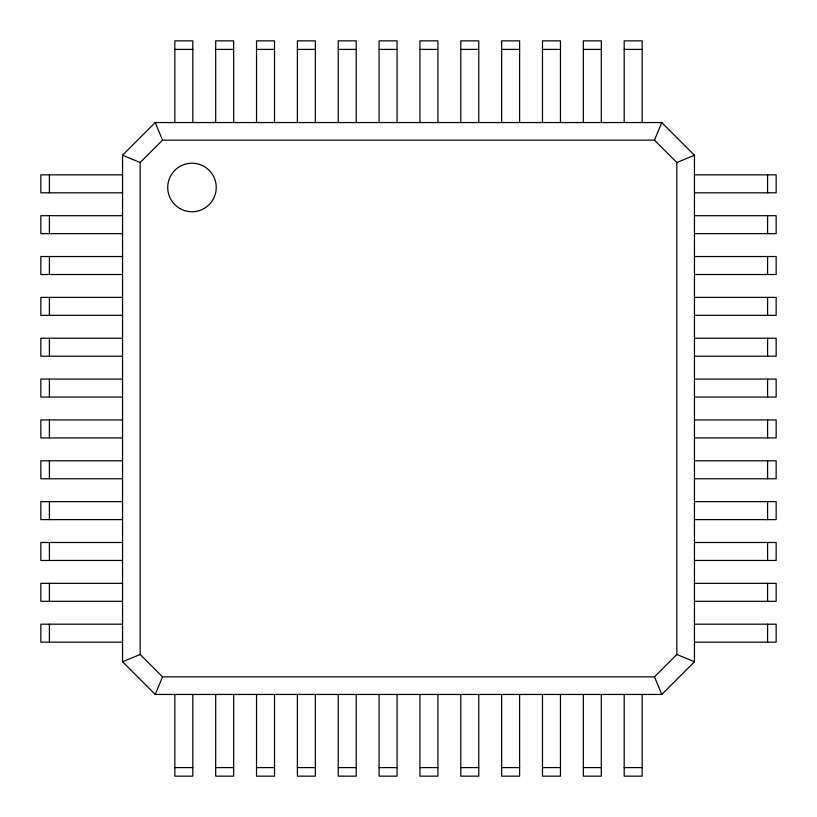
<?xml version="1.0" encoding="UTF-8"?>
<svg xmlns="http://www.w3.org/2000/svg" width="817" height="817" viewBox="0 0 817 817"><rect width="100%" height="100%" fill="white"/><g stroke="black" fill="none" stroke-linecap="round" stroke-linejoin="round"><path stroke-width="1.23" d="M155.23 694.45L661.77 694.45L694.45 661.77L694.45 155.23L661.77 122.55L155.23 122.55L122.55 155.23L122.55 661.77L155.23 694.45L162.522 676.844L654.478 676.844L676.844 654.478L676.844 162.522L654.478 140.156L162.522 140.156L140.156 162.522L140.156 654.478L162.522 676.844M654.478 140.156L661.77 122.55M676.844 162.522L694.45 155.23M122.55 661.77L140.156 654.478M174.838 49.408L192.812 49.408M215.688 49.408L233.662 49.408M256.538 49.408L274.512 49.408M297.388 49.408L315.362 49.408M338.238 49.408L356.212 49.408M379.088 49.408L397.062 49.408M419.938 49.408L437.912 49.408M460.788 49.408L478.762 49.408M501.638 49.408L519.612 49.408M542.488 49.408L560.462 49.408M583.338 49.408L601.312 49.408M624.188 49.408L642.162 49.408M122.55 174.838L40.85 174.838L40.85 192.812L122.55 192.812M694.45 174.838L776.15 174.838L776.15 192.812L694.45 192.812M122.55 215.688L40.85 215.688L40.85 233.662L122.55 233.662M694.45 215.688L776.15 215.688L776.15 233.662L694.45 233.662M122.55 256.538L40.85 256.538L40.85 274.512L122.55 274.512M694.45 256.538L776.15 256.538L776.15 274.512L694.45 274.512M122.55 297.388L40.85 297.388L40.85 315.362L122.55 315.362M694.45 297.388L776.15 297.388L776.15 315.362L694.45 315.362M122.55 338.238L40.85 338.238L40.85 356.212L122.55 356.212M694.45 338.238L776.15 338.238L776.15 356.212L694.45 356.212M122.55 379.088L40.85 379.088L40.85 397.062L122.55 397.062M694.45 379.088L776.15 379.088L776.15 397.062L694.45 397.062M122.55 419.938L40.85 419.938L40.85 437.912L122.55 437.912M694.45 419.938L776.15 419.938L776.15 437.912L694.45 437.912M122.55 460.788L40.85 460.788L40.85 478.762L122.55 478.762M694.45 460.788L776.15 460.788L776.15 478.762L694.45 478.762M122.55 501.638L40.85 501.638L40.85 519.612L122.55 519.612M694.45 501.638L776.15 501.638L776.15 519.612L694.45 519.612M122.55 542.488L40.85 542.488L40.85 560.462L122.55 560.462M694.45 542.488L776.15 542.488L776.15 560.462L694.45 560.462M122.55 583.338L40.85 583.338L40.85 601.312L122.55 601.312M694.45 583.338L776.15 583.338L776.15 601.312L694.45 601.312M122.55 624.188L40.85 624.188L40.85 642.162L122.55 642.162M694.45 624.188L776.15 624.188L776.15 642.162L694.45 642.162M174.838 767.592L192.812 767.592M215.688 767.592L233.662 767.592M256.538 767.592L274.512 767.592M297.388 767.592L315.362 767.592M338.238 767.592L356.212 767.592M379.088 767.592L397.062 767.592M419.938 767.592L437.912 767.592M460.788 767.592L478.762 767.592M501.638 767.592L519.612 767.592M542.488 767.592L560.462 767.592M583.338 767.592L601.312 767.592M624.188 767.592L642.162 767.592M122.55 155.23L140.156 162.522M676.844 654.478L694.45 661.77M654.478 676.844L661.77 694.45M155.23 122.55L162.522 140.156M767.592 174.838L767.592 192.812M767.592 215.688L767.592 233.662M767.592 256.538L767.592 274.512M767.592 297.388L767.592 315.362M767.592 338.238L767.592 356.212M767.592 379.088L767.592 397.062M767.592 419.938L767.592 437.912M767.592 460.788L767.592 478.762M767.592 501.638L767.592 519.612M767.592 542.488L767.592 560.462M767.592 583.338L767.592 601.312M767.592 624.188L767.592 642.162M642.162 122.55L642.162 40.85L624.188 40.85L624.188 122.55M642.162 694.45L642.162 776.15L624.188 776.15L624.188 694.45M601.312 122.55L601.312 40.85L583.338 40.85L583.338 122.55M601.312 694.45L601.312 776.15L583.338 776.15L583.338 694.45M560.462 122.55L560.462 40.85L542.488 40.85L542.488 122.55M560.462 694.45L560.462 776.15L542.488 776.15L542.488 694.45M519.612 122.55L519.612 40.85L501.638 40.85L501.638 122.55M519.612 694.45L519.612 776.15L501.638 776.15L501.638 694.45M478.762 122.55L478.762 40.85L460.788 40.85L460.788 122.55M478.762 694.45L478.762 776.15L460.788 776.15L460.788 694.45M437.912 122.55L437.912 40.85L419.938 40.85L419.938 122.55M437.912 694.45L437.912 776.15L419.938 776.15L419.938 694.45M397.062 122.55L397.062 40.85L379.088 40.85L379.088 122.55M397.062 694.45L397.062 776.15L379.088 776.15L379.088 694.45M356.212 122.55L356.212 40.85L338.238 40.85L338.238 122.55M356.212 694.45L356.212 776.15L338.238 776.15L338.238 694.45M315.362 122.55L315.362 40.85L297.388 40.85L297.388 122.55M315.362 694.45L315.362 776.15L297.388 776.15L297.388 694.45M274.512 122.55L274.512 40.85L256.538 40.85L256.538 122.55M274.512 694.45L274.512 776.15L256.538 776.15L256.538 694.45M233.662 122.55L233.662 40.85L215.688 40.85L215.688 122.55M233.662 694.45L233.662 776.15L215.688 776.15L215.688 694.45M192.812 122.55L192.812 40.85L174.838 40.85L174.838 122.55M192.812 694.45L192.812 776.15L174.838 776.15L174.838 694.45M49.408 174.838L49.408 192.812M49.408 215.688L49.408 233.662M49.408 256.538L49.408 274.512M49.408 297.388L49.408 315.362M49.408 338.238L49.408 356.212M49.408 379.088L49.408 397.062M49.408 419.938L49.408 437.912M49.408 460.788L49.408 478.762M49.408 501.638L49.408 519.612M49.408 542.488L49.408 560.462M49.408 583.338L49.408 601.312M49.408 624.188L49.408 642.162M179.842 208.498A24.265 24.265 0 0 0 216.239 187.481A24.265 24.265 0 0 0 179.842 166.474A24.265 24.265 0 0 0 179.842 208.498"/></g></svg>
